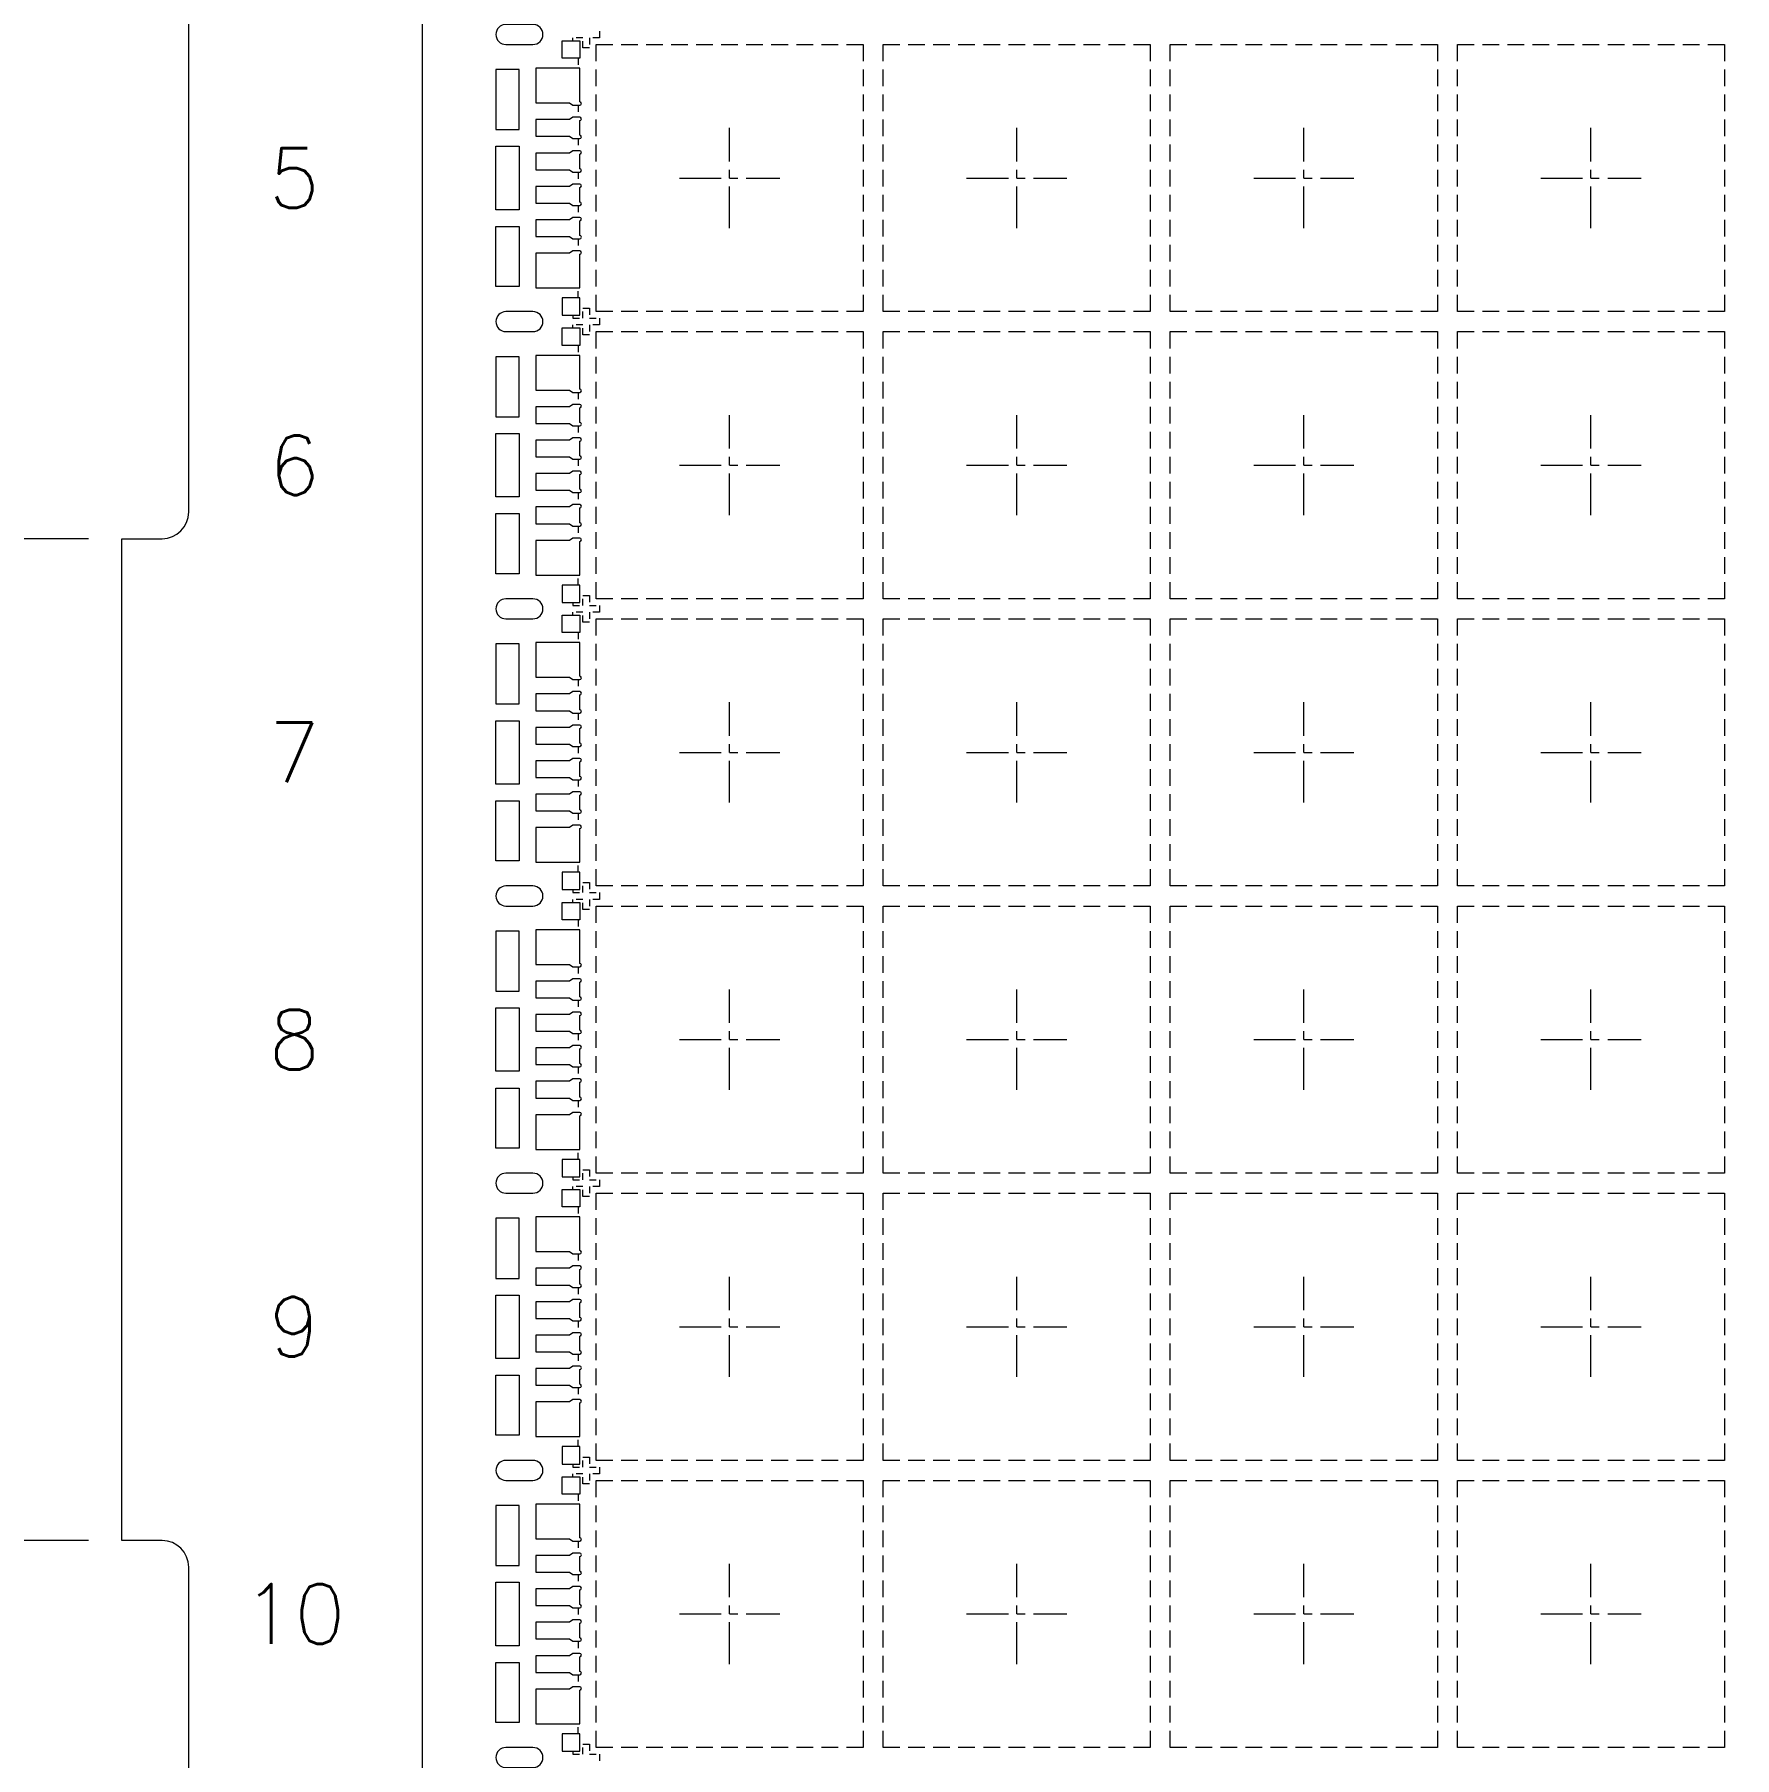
# Model space of a CAD drawing. Header units: millimetres. Extents: x 2103 to 2391, y 501 to 745.
# Drawn here: x 2163.15 to 2188.61, y 664.21 to 690.01 of the extents above; entities that cross this region are included whole.
import ezdxf

# ---------------------------------------------------------------- set-up
doc = ezdxf.new("R2010")
doc.units = ezdxf.units.MM
for name, pattern in [('CENTER', [2, 1.25, -0.25, 0.25, -0.25]), ('DASHED', [0.75, 0.5, -0.25]), ('HIDDEN', [0.375, 0.25, -0.125])]:
    doc.linetypes.add(name, pattern=pattern)
doc.layers.get('Defpoints').update_dxf_attribs({"lineweight": 18})
for name, color, linetype, lineweight in [('1', 7, 'Continuous', 18), ('1D', 4, 'Continuous', 18), ('2D', 4, 'Continuous', 18), ('PKG', 6, 'HIDDEN', 9)]:
    doc.layers.add(name, color=color, linetype=linetype, lineweight=lineweight)
doc.layers.add('中心线', color=1, linetype='CENTER')
doc.layers.add('标注', color=4, linetype='Continuous')
doc.styles.add('宋体', font='')
doc.styles.get('宋体').set_extended_font_data('宋体')
doc.dimstyles.new('St. ZB', dxfattribs={"dimtxt": 1.25, "dimasz": 0.8, "dimexe": 0.3, "dimexo": 0.2, "dimgap": 0.3, "dimtad": 0, "dimdec": 3, "dimzin": 0, "dimdsep": 46, "dimtxsty": '宋体', "dimcen": 0.09, "dimdle": 1.6, "dimclrd": 7, "dimclre": 1, "dimclrt": 256, "dimadec": 0, "dimazin": 0, "dimtfac": 1, "dimtdec": 3, "dimtmove": 0, "dimatfit": 3, "dimfxl": 1, "dimtolj": 1, "dimtzin": 0, "dimarcsym": 0})

# ---------------------------------------------------------------- blocks, each defined once
blk = doc.blocks.new('*D36')
at = {"layer": 'Defpoints', "color": 0, "transparency": 16777216}
for p in [(2203.711, 712.452), (2158.047, 682.471), (2164.461, 682.464)]:
    blk.add_point(p, dxfattribs=at)
at = {"layer": '标注', "color": 4, "linetype": 'Continuous', "lineweight": 5, "transparency": 16777216}
for p, q in [((2159.647, 682.471), (2158.047, 682.471)), ((2161.247, 682.464), (2159.647, 682.471)), ((2163.961, 682.464), (2161.247, 682.464))]:
    blk.add_line(p, q, dxfattribs=at)
at = {"layer": '标注', "lineweight": 0, "transparency": 16777216, "insert": (2155.163, 682.471), "char_height": 1.25, "attachment_point": 5, "style": '宋体'}
blk.add_mtext('\\A1;29.988', dxfattribs=at)
blk = doc.blocks.new('*D37')
at = {"layer": 'Defpoints', "color": 0, "transparency": 16777216}
for p in [(2203.711, 712.452), (2158.06, 667.471), (2164.461, 667.464)]:
    blk.add_point(p, dxfattribs=at)
at = {"layer": '标注', "color": 4, "linetype": 'Continuous', "lineweight": 5, "transparency": 16777216}
for p, q in [((2159.66, 667.471), (2158.06, 667.471)), ((2161.26, 667.464), (2159.66, 667.471)), ((2163.961, 667.464), (2161.26, 667.464))]:
    blk.add_line(p, q, dxfattribs=at)
at = {"layer": '标注', "lineweight": 0, "transparency": 16777216, "insert": (2155.163, 667.471), "char_height": 1.25, "attachment_point": 5, "style": '宋体'}
blk.add_mtext('\\A1;44.988', dxfattribs=at)
blk = doc.blocks.new('*D38')
at = {"layer": 'Defpoints', "color": 0, "transparency": 16777216}
for p in [(2203.711, 712.452), (2158.499, 638.978), (2164.966, 638.964)]:
    blk.add_point(p, dxfattribs=at)
at = {"layer": '标注', "color": 4, "linetype": 'Continuous', "lineweight": 5, "transparency": 16777216}
for p, q in [((2160.099, 638.978), (2158.499, 638.978)), ((2161.699, 638.964), (2160.099, 638.978)), ((2164.466, 638.964), (2161.699, 638.964))]:
    blk.add_line(p, q, dxfattribs=at)
at = {"layer": '标注', "lineweight": 0, "transparency": 16777216, "insert": (2149.791, 638.978), "char_height": 1.25, "attachment_point": 5, "style": '宋体'}
blk.add_mtext('\\A1;73.4880%%p0.300 TAPE', dxfattribs=at)
blk = doc.blocks.new('*D39')
at = {"layer": 'Defpoints', "color": 0, "transparency": 16777216}
for p in [(2203.711, 712.452), (2158.577, 635.95), (2165.461, 635.964)]:
    blk.add_point(p, dxfattribs=at)
at = {"layer": '标注', "color": 4, "linetype": 'Continuous', "lineweight": 5, "transparency": 16777216}
for p, q in [((2160.177, 635.95), (2158.577, 635.95)), ((2161.777, 635.964), (2160.177, 635.95)), ((2164.961, 635.964), (2161.777, 635.964))]:
    blk.add_line(p, q, dxfattribs=at)
at = {"layer": '标注', "lineweight": 0, "transparency": 16777216, "insert": (2155.704, 635.95), "char_height": 1.25, "attachment_point": 5, "style": '宋体'}
blk.add_mtext('\\A1;76.488', dxfattribs=at)
blk = doc.blocks.new('*D53')
at = {"layer": 'Defpoints', "color": 0, "transparency": 16777216}
for p in [(2203.711, 712.452), (2158.046, 647.464), (2164.461, 647.464)]:
    blk.add_point(p, dxfattribs=at)
at = {"layer": '标注', "color": 4, "linetype": 'Continuous', "lineweight": 5, "transparency": 16777216}
blk.add_line((2163.961, 647.464), (2158.046, 647.464), dxfattribs=at)
at = {"layer": '标注', "lineweight": 0, "transparency": 16777216, "insert": (2155.159, 647.464), "char_height": 1.25, "attachment_point": 5, "style": '宋体'}
blk.add_mtext('\\A1;64.988', dxfattribs=at)
blk = doc.blocks.new('*D90')
at = {"layer": 'Defpoints', "color": 0, "transparency": 16777216}
for p in [(2203.711, 712.452), (2168.961, 639.964), (2167.668, 632.405)]:
    blk.add_point(p, dxfattribs=at)
at = {"layer": '标注', "color": 4, "linetype": 'Continuous', "lineweight": 5, "transparency": 16777216}
for p, q in [((2168.961, 639.464), (2168.961, 635.605)), ((2168.961, 635.605), (2167.668, 634.005)), ((2167.668, 634.005), (2167.668, 632.405))]:
    blk.add_line(p, q, dxfattribs=at)
at = {"layer": '标注', "lineweight": 0, "transparency": 16777216, "insert": (2167.668, 629.521), "char_height": 1.25, "attachment_point": 5, "rotation": 90, "style": '宋体'}
blk.add_mtext('\\A1;34.750', dxfattribs=at)

msp = doc.modelspace()

# ---------------------------------------------------------------- linework, layer by layer
at = {"color": 6, "linetype": 'ByBlock', "lineweight": 0}
msp.add_lwpolyline([(2240.9606, 635.96442), (2165.4606, 635.96442), (2164.4606, 636.96442), (2164.4606, 636.96442), (2164.4606, 636.96442), (2164.4606, 647.46442), (2165.0606, 647.46442, 0.41421356), (2165.4606, 647.86442), (2165.4606, 667.06442, 0.41421356), (2165.0606, 667.46442), (2164.4606, 667.46442), (2164.4606, 682.46442), (2165.0606, 682.46442, 0.41421356), (2165.4606, 682.86442), (2165.4606, 702.06442, 0.41421356), (2165.0606, 702.46442), (2164.4606, 702.46442), (2164.4606, 712.96442), (2164.4606, 712.96442), (2164.4606, 712.96442), (2165.4606, 713.96442), (2240.9606, 713.96442)], format="xyb", dxfattribs=at)
at = {"lineweight": 0, "ltscale": 10}
for points in [[(2170.6156, 690.16442), (2170.2106, 690.16442, 1), (2170.2106, 689.86442), (2170.6156, 689.86442, 1)], [(2170.6156, 685.86442), (2170.2106, 685.86442, 1), (2170.2106, 685.56442), (2170.6156, 685.56442, 1)], [(2170.6156, 681.56442), (2170.2106, 681.56442, 1), (2170.2106, 681.26442), (2170.6156, 681.26442, 1)], [(2170.6156, 677.26442), (2170.2106, 677.26442, 1), (2170.2106, 676.96442), (2170.6156, 676.96442, 1)], [(2170.6156, 672.96442), (2170.2106, 672.96442, 1), (2170.2106, 672.66442), (2170.6156, 672.66442, 1)], [(2170.6156, 668.66442), (2170.2106, 668.66442, 1), (2170.2106, 668.36442), (2170.6156, 668.36442, 1)], [(2170.6156, 664.36442), (2170.2106, 664.36442, 1), (2170.2106, 664.06442), (2170.6156, 664.06442, 1)]]:
    msp.add_lwpolyline(points, format="xyb", close=True, dxfattribs=at)
for points in [[(2170.0606, 688.58942), (2170.4106, 688.58942), (2170.4106, 689.48942), (2170.0606, 689.48942)], [(2170.0606, 688.33942), (2170.4106, 688.33942), (2170.4106, 687.38942), (2170.0606, 687.38942)], [(2170.4106, 687.13942), (2170.4106, 686.23942), (2170.0606, 686.23942), (2170.0606, 687.13942)], [(2170.0606, 684.28942), (2170.4106, 684.28942), (2170.4106, 685.18942), (2170.0606, 685.18942)], [(2170.0606, 684.03942), (2170.4106, 684.03942), (2170.4106, 683.08942), (2170.0606, 683.08942)], [(2170.4106, 682.83942), (2170.4106, 681.93942), (2170.0606, 681.93942), (2170.0606, 682.83942)], [(2170.0606, 679.98942), (2170.4106, 679.98942), (2170.4106, 680.88942), (2170.0606, 680.88942)], [(2170.0606, 679.73942), (2170.4106, 679.73942), (2170.4106, 678.78942), (2170.0606, 678.78942)], [(2170.4106, 678.53942), (2170.4106, 677.63942), (2170.0606, 677.63942), (2170.0606, 678.53942)], [(2170.0606, 675.68942), (2170.4106, 675.68942), (2170.4106, 676.58942), (2170.0606, 676.58942)], [(2170.0606, 675.43942), (2170.4106, 675.43942), (2170.4106, 674.48942), (2170.0606, 674.48942)], [(2170.4106, 674.23942), (2170.4106, 673.33942), (2170.0606, 673.33942), (2170.0606, 674.23942)], [(2170.0606, 671.38942), (2170.4106, 671.38942), (2170.4106, 672.28942), (2170.0606, 672.28942)], [(2170.0606, 671.13942), (2170.4106, 671.13942), (2170.4106, 670.18942), (2170.0606, 670.18942)], [(2170.4106, 669.93942), (2170.4106, 669.03942), (2170.0606, 669.03942), (2170.0606, 669.93942)], [(2170.0606, 667.08942), (2170.4106, 667.08942), (2170.4106, 667.98942), (2170.0606, 667.98942)], [(2170.0606, 666.83942), (2170.4106, 666.83942), (2170.4106, 665.88942), (2170.0606, 665.88942)], [(2170.4106, 665.63942), (2170.4106, 664.73942), (2170.0606, 664.73942), (2170.0606, 665.63942)]]:
    msp.add_lwpolyline(points, close=True, dxfattribs=at)
at = {"layer": '1', "lineweight": 0}
for points in [[(2171.3156, 689.65942), (2171.0556, 689.65942), (2171.0556, 689.91942), (2171.3156, 689.91942)], [(2171.3156, 686.06942), (2171.0556, 686.06942), (2171.0556, 685.80942), (2171.3156, 685.80942)], [(2171.3156, 685.35942), (2171.0556, 685.35942), (2171.0556, 685.61942), (2171.3156, 685.61942)], [(2171.3156, 681.76942), (2171.0556, 681.76942), (2171.0556, 681.50942), (2171.3156, 681.50942)], [(2171.3156, 681.05942), (2171.0556, 681.05942), (2171.0556, 681.31942), (2171.3156, 681.31942)], [(2171.3156, 677.46942), (2171.0556, 677.46942), (2171.0556, 677.20942), (2171.3156, 677.20942)], [(2171.3156, 676.75942), (2171.0556, 676.75942), (2171.0556, 677.01942), (2171.3156, 677.01942)], [(2171.3156, 673.16942), (2171.0556, 673.16942), (2171.0556, 672.90942), (2171.3156, 672.90942)], [(2171.3156, 672.45942), (2171.0556, 672.45942), (2171.0556, 672.71942), (2171.3156, 672.71942)], [(2171.3156, 668.86942), (2171.0556, 668.86942), (2171.0556, 668.60942), (2171.3156, 668.60942)], [(2171.3156, 668.15942), (2171.0556, 668.15942), (2171.0556, 668.41942), (2171.3156, 668.41942)], [(2171.3156, 664.56942), (2171.0556, 664.56942), (2171.0556, 664.30942), (2171.3156, 664.30942)]]:
    msp.add_lwpolyline(points, close=True, dxfattribs=at)
for points in [[(2171.2106, 688.95442), (2171.3156, 688.95442, 1), (2171.3156, 689.00442), (2171.3156, 689.50942), (2170.6606, 689.50942), (2170.6606, 688.98942), (2171.1606, 688.98942)], [(2171.1606, 686.73942), (2170.6606, 686.73942), (2170.6606, 686.21942), (2171.3156, 686.21942), (2171.3156, 686.72442, 1), (2171.3156, 686.77442), (2171.2106, 686.77442)], [(2171.2106, 684.65442), (2171.3156, 684.65442, 1), (2171.3156, 684.70442), (2171.3156, 685.20942), (2170.6606, 685.20942), (2170.6606, 684.68942), (2171.1606, 684.68942)], [(2171.1606, 682.43942), (2170.6606, 682.43942), (2170.6606, 681.91942), (2171.3156, 681.91942), (2171.3156, 682.42442, 1), (2171.3156, 682.47442), (2171.2106, 682.47442)], [(2171.2106, 680.35442), (2171.3156, 680.35442, 1), (2171.3156, 680.40442), (2171.3156, 680.90942), (2170.6606, 680.90942), (2170.6606, 680.38942), (2171.1606, 680.38942)], [(2171.1606, 678.13942), (2170.6606, 678.13942), (2170.6606, 677.61942), (2171.3156, 677.61942), (2171.3156, 678.12442, 1), (2171.3156, 678.17442), (2171.2106, 678.17442)], [(2171.2106, 676.05442), (2171.3156, 676.05442, 1), (2171.3156, 676.10442), (2171.3156, 676.60942), (2170.6606, 676.60942), (2170.6606, 676.08942), (2171.1606, 676.08942)], [(2171.1606, 673.83942), (2170.6606, 673.83942), (2170.6606, 673.31942), (2171.3156, 673.31942), (2171.3156, 673.82442, 1), (2171.3156, 673.87442), (2171.2106, 673.87442)], [(2171.2106, 671.75442), (2171.3156, 671.75442, 1), (2171.3156, 671.80442), (2171.3156, 672.30942), (2170.6606, 672.30942), (2170.6606, 671.78942), (2171.1606, 671.78942)], [(2171.1606, 669.53942), (2170.6606, 669.53942), (2170.6606, 669.01942), (2171.3156, 669.01942), (2171.3156, 669.52442, 1), (2171.3156, 669.57442), (2171.2106, 669.57442)], [(2171.2106, 667.45442), (2171.3156, 667.45442, 1), (2171.3156, 667.50442), (2171.3156, 668.00942), (2170.6606, 668.00942), (2170.6606, 667.48942), (2171.1606, 667.48942)], [(2171.1606, 665.23942), (2170.6606, 665.23942), (2170.6606, 664.71942), (2171.3156, 664.71942), (2171.3156, 665.22442, 1), (2171.3156, 665.27442), (2171.2106, 665.27442)]]:
    msp.add_lwpolyline(points, format="xyb", close=True, dxfattribs=at)
at = {"layer": '1', "color": 7, "lineweight": 0}
for points in [[(2171.2106, 688.77442), (2171.1606, 688.73942), (2170.6606, 688.73942), (2170.6606, 688.48942), (2171.1606, 688.48942), (2171.2106, 688.45442), (2171.3156, 688.45442, 1), (2171.3156, 688.50442), (2171.3156, 688.72442, 1), (2171.3156, 688.77442)], [(2171.2106, 687.77442), (2171.1606, 687.73942), (2170.6606, 687.73942), (2170.6606, 687.48942), (2171.1606, 687.48942), (2171.2106, 687.45442), (2171.3156, 687.45442, 1), (2171.3156, 687.50442), (2171.3156, 687.72442, 1), (2171.3156, 687.77442)], [(2171.2106, 684.47442), (2171.1606, 684.43942), (2170.6606, 684.43942), (2170.6606, 684.18942), (2171.1606, 684.18942), (2171.2106, 684.15442), (2171.3156, 684.15442, 1), (2171.3156, 684.20442), (2171.3156, 684.42442, 1), (2171.3156, 684.47442)], [(2171.2106, 683.47442), (2171.1606, 683.43942), (2170.6606, 683.43942), (2170.6606, 683.18942), (2171.1606, 683.18942), (2171.2106, 683.15442), (2171.3156, 683.15442, 1), (2171.3156, 683.20442), (2171.3156, 683.42442, 1), (2171.3156, 683.47442)], [(2171.2106, 680.17442), (2171.1606, 680.13942), (2170.6606, 680.13942), (2170.6606, 679.88942), (2171.1606, 679.88942), (2171.2106, 679.85442), (2171.3156, 679.85442, 1), (2171.3156, 679.90442), (2171.3156, 680.12442, 1), (2171.3156, 680.17442)], [(2171.2106, 679.17442), (2171.1606, 679.13942), (2170.6606, 679.13942), (2170.6606, 678.88942), (2171.1606, 678.88942), (2171.2106, 678.85442), (2171.3156, 678.85442, 1), (2171.3156, 678.90442), (2171.3156, 679.12442, 1), (2171.3156, 679.17442)], [(2171.2106, 675.87442), (2171.1606, 675.83942), (2170.6606, 675.83942), (2170.6606, 675.58942), (2171.1606, 675.58942), (2171.2106, 675.55442), (2171.3156, 675.55442, 1), (2171.3156, 675.60442), (2171.3156, 675.82442, 1), (2171.3156, 675.87442)], [(2171.2106, 674.87442), (2171.1606, 674.83942), (2170.6606, 674.83942), (2170.6606, 674.58942), (2171.1606, 674.58942), (2171.2106, 674.55442), (2171.3156, 674.55442, 1), (2171.3156, 674.60442), (2171.3156, 674.82442, 1), (2171.3156, 674.87442)], [(2171.2106, 671.57442), (2171.1606, 671.53942), (2170.6606, 671.53942), (2170.6606, 671.28942), (2171.1606, 671.28942), (2171.2106, 671.25442), (2171.3156, 671.25442, 1), (2171.3156, 671.30442), (2171.3156, 671.52442, 1), (2171.3156, 671.57442)], [(2171.2106, 670.57442), (2171.1606, 670.53942), (2170.6606, 670.53942), (2170.6606, 670.28942), (2171.1606, 670.28942), (2171.2106, 670.25442), (2171.3156, 670.25442, 1), (2171.3156, 670.30442), (2171.3156, 670.52442, 1), (2171.3156, 670.57442)], [(2171.2106, 667.27442), (2171.1606, 667.23942), (2170.6606, 667.23942), (2170.6606, 666.98942), (2171.1606, 666.98942), (2171.2106, 666.95442), (2171.3156, 666.95442, 1), (2171.3156, 667.00442), (2171.3156, 667.22442, 1), (2171.3156, 667.27442)], [(2171.2106, 666.27442), (2171.1606, 666.23942), (2170.6606, 666.23942), (2170.6606, 665.98942), (2171.1606, 665.98942), (2171.2106, 665.95442), (2171.3156, 665.95442, 1), (2171.3156, 666.00442), (2171.3156, 666.22442, 1), (2171.3156, 666.27442)]]:
    msp.add_lwpolyline(points, format="xyb", close=True, dxfattribs=at)
at = {"layer": '1', "lineweight": 0}
for points in [[(2171.3156, 688.00442), (2171.3156, 688.22442, 1), (2171.3156, 688.27442), (2171.2106, 688.27442), (2171.1606, 688.23942), (2170.6606, 688.23942), (2170.6606, 687.98942), (2171.1606, 687.98942)], [(2171.3156, 687.00442), (2171.3156, 687.22442, 1), (2171.3156, 687.27442), (2171.2106, 687.27442), (2171.1606, 687.23942), (2170.6606, 687.23942), (2170.6606, 686.98942), (2171.1606, 686.98942)], [(2171.3156, 683.70442), (2171.3156, 683.92442, 1), (2171.3156, 683.97442), (2171.2106, 683.97442), (2171.1606, 683.93942), (2170.6606, 683.93942), (2170.6606, 683.68942), (2171.1606, 683.68942)], [(2171.3156, 682.70442), (2171.3156, 682.92442, 1), (2171.3156, 682.97442), (2171.2106, 682.97442), (2171.1606, 682.93942), (2170.6606, 682.93942), (2170.6606, 682.68942), (2171.1606, 682.68942)], [(2171.3156, 679.40442), (2171.3156, 679.62442, 1), (2171.3156, 679.67442), (2171.2106, 679.67442), (2171.1606, 679.63942), (2170.6606, 679.63942), (2170.6606, 679.38942), (2171.1606, 679.38942)], [(2171.3156, 678.40442), (2171.3156, 678.62442, 1), (2171.3156, 678.67442), (2171.2106, 678.67442), (2171.1606, 678.63942), (2170.6606, 678.63942), (2170.6606, 678.38942), (2171.1606, 678.38942)], [(2171.3156, 675.10442), (2171.3156, 675.32442, 1), (2171.3156, 675.37442), (2171.2106, 675.37442), (2171.1606, 675.33942), (2170.6606, 675.33942), (2170.6606, 675.08942), (2171.1606, 675.08942)], [(2171.3156, 674.10442), (2171.3156, 674.32442, 1), (2171.3156, 674.37442), (2171.2106, 674.37442), (2171.1606, 674.33942), (2170.6606, 674.33942), (2170.6606, 674.08942), (2171.1606, 674.08942)], [(2171.3156, 670.80442), (2171.3156, 671.02442, 1), (2171.3156, 671.07442), (2171.2106, 671.07442), (2171.1606, 671.03942), (2170.6606, 671.03942), (2170.6606, 670.78942), (2171.1606, 670.78942)], [(2171.3156, 669.80442), (2171.3156, 670.02442, 1), (2171.3156, 670.07442), (2171.2106, 670.07442), (2171.1606, 670.03942), (2170.6606, 670.03942), (2170.6606, 669.78942), (2171.1606, 669.78942)], [(2171.3156, 666.50442), (2171.3156, 666.72442, 1), (2171.3156, 666.77442), (2171.2106, 666.77442), (2171.1606, 666.73942), (2170.6606, 666.73942), (2170.6606, 666.48942), (2171.1606, 666.48942)], [(2171.3156, 665.50442), (2171.3156, 665.72442, 1), (2171.3156, 665.77442), (2171.2106, 665.77442), (2171.1606, 665.73942), (2170.6606, 665.73942), (2170.6606, 665.48942), (2171.1606, 665.48942)]]:
    msp.add_lwpolyline(points, format="xyb", dxfattribs=at)
at = {"layer": '1', "color": 7, "lineweight": 0}
for points in [[(2171.1606, 687.98942), (2171.2106, 687.95442), (2171.3156, 687.95442, 1), (2171.3156, 688.00442)], [(2171.1606, 686.98942), (2171.2106, 686.95442), (2171.3156, 686.95442, 1), (2171.3156, 687.00442)], [(2171.1606, 683.68942), (2171.2106, 683.65442), (2171.3156, 683.65442, 1), (2171.3156, 683.70442)], [(2171.1606, 682.68942), (2171.2106, 682.65442), (2171.3156, 682.65442, 1), (2171.3156, 682.70442)], [(2171.1606, 679.38942), (2171.2106, 679.35442), (2171.3156, 679.35442, 1), (2171.3156, 679.40442)], [(2171.1606, 678.38942), (2171.2106, 678.35442), (2171.3156, 678.35442, 1), (2171.3156, 678.40442)], [(2171.1606, 675.08942), (2171.2106, 675.05442), (2171.3156, 675.05442, 1), (2171.3156, 675.10442)], [(2171.1606, 674.08942), (2171.2106, 674.05442), (2171.3156, 674.05442, 1), (2171.3156, 674.10442)], [(2171.1606, 670.78942), (2171.2106, 670.75442), (2171.3156, 670.75442, 1), (2171.3156, 670.80442)], [(2171.1606, 669.78942), (2171.2106, 669.75442), (2171.3156, 669.75442, 1), (2171.3156, 669.80442)], [(2171.1606, 666.48942), (2171.2106, 666.45442), (2171.3156, 666.45442, 1), (2171.3156, 666.50442)], [(2171.1606, 665.48942), (2171.2106, 665.45442), (2171.3156, 665.45442, 1), (2171.3156, 665.50442)]]:
    msp.add_lwpolyline(points, format="xyb", dxfattribs=at)
at = {"layer": '1D', "color": 1, "lineweight": 0}
msp.add_lwpolyline([(2240.9606, 639.96442), (2168.9606, 639.96442), (2168.9606, 709.96442), (2240.9606, 709.96442)], dxfattribs=at)
at = {"layer": '1D', "linetype": 'HIDDEN', "lineweight": 0, "ltscale": 0.1}
for points in [[(2171.2906, 689.65942), (2171.2906, 689.50942)], [(2171.2906, 688.95442), (2171.2906, 688.77442)], [(2171.2906, 688.45442), (2171.2906, 688.27442)], [(2171.2906, 687.95442), (2171.2906, 687.77442)], [(2171.2906, 687.45442), (2171.2906, 687.27442)], [(2171.2906, 686.95442), (2171.2906, 686.77442)], [(2171.2906, 686.06942), (2171.2906, 686.21942)], [(2171.2906, 685.35942), (2171.2906, 685.20942)], [(2171.2906, 684.65442), (2171.2906, 684.47442)], [(2171.2906, 684.15442), (2171.2906, 683.97442)], [(2171.2906, 683.65442), (2171.2906, 683.47442)], [(2171.2906, 683.15442), (2171.2906, 682.97442)], [(2171.2906, 682.65442), (2171.2906, 682.47442)], [(2171.2906, 681.76942), (2171.2906, 681.91942)], [(2171.2906, 681.05942), (2171.2906, 680.90942)], [(2171.2906, 680.35442), (2171.2906, 680.17442)], [(2171.2906, 679.85442), (2171.2906, 679.67442)], [(2171.2906, 679.35442), (2171.2906, 679.17442)], [(2171.2906, 678.85442), (2171.2906, 678.67442)], [(2171.2906, 678.35442), (2171.2906, 678.17442)], [(2171.2906, 677.46942), (2171.2906, 677.61942)], [(2171.2906, 676.75942), (2171.2906, 676.60942)], [(2171.2906, 676.05442), (2171.2906, 675.87442)], [(2171.2906, 675.55442), (2171.2906, 675.37442)], [(2171.2906, 675.05442), (2171.2906, 674.87442)], [(2171.2906, 674.55442), (2171.2906, 674.37442)], [(2171.2906, 674.05442), (2171.2906, 673.87442)], [(2171.2906, 673.16942), (2171.2906, 673.31942)], [(2171.2906, 672.45942), (2171.2906, 672.30942)], [(2171.2906, 671.75442), (2171.2906, 671.57442)], [(2171.2906, 671.25442), (2171.2906, 671.07442)], [(2171.2906, 670.75442), (2171.2906, 670.57442)], [(2171.2906, 670.25442), (2171.2906, 670.07442)], [(2171.2906, 669.75442), (2171.2906, 669.57442)], [(2171.2906, 668.86942), (2171.2906, 669.01942)], [(2171.2906, 668.15942), (2171.2906, 668.00942)], [(2171.2906, 667.45442), (2171.2906, 667.27442)], [(2171.2906, 666.95442), (2171.2906, 666.77442)], [(2171.2906, 666.45442), (2171.2906, 666.27442)], [(2171.2906, 665.95442), (2171.2906, 665.77442)], [(2171.2906, 665.45442), (2171.2906, 665.27442)], [(2171.2906, 664.56942), (2171.2906, 664.71942)]]:
    msp.add_lwpolyline(points, dxfattribs=at)
at = {"layer": '2D', "color": 4, "linetype": 'HIDDEN', "lineweight": 0, "ltscale": 0.05}
for p, q in [((2171.3606, 689.96442), (2171.2106, 689.96442)), ((2171.2106, 689.91942), (2171.2106, 689.96442)), ((2171.3606, 689.81442), (2171.3606, 689.96442)), ((2171.6106, 689.96442), (2171.4606, 689.96442)), ((2171.4606, 689.96442), (2171.4606, 689.81442)), ((2171.6106, 690.06442), (2171.6106, 689.96442)), ((2171.4606, 689.81442), (2171.3606, 689.81442)), ((2171.2106, 685.80942), (2171.2106, 685.76442)), ((2171.2106, 685.76442), (2171.3606, 685.76442)), ((2171.3606, 685.91442), (2171.4606, 685.91442)), ((2171.3606, 685.76442), (2171.3606, 685.91442)), ((2171.4606, 685.91442), (2171.4606, 685.76442)), ((2171.4606, 685.76442), (2171.6106, 685.76442)), ((2171.6106, 685.76442), (2171.6106, 685.66442)), ((2171.3606, 685.66442), (2171.2106, 685.66442)), ((2171.2106, 685.61942), (2171.2106, 685.66442)), ((2171.3606, 685.51442), (2171.3606, 685.66442)), ((2171.4606, 685.51442), (2171.3606, 685.51442)), ((2171.6106, 685.66442), (2171.4606, 685.66442)), ((2171.4606, 685.66442), (2171.4606, 685.51442)), ((2171.2106, 681.50942), (2171.2106, 681.46442)), ((2171.2106, 681.46442), (2171.3606, 681.46442)), ((2171.3606, 681.61442), (2171.4606, 681.61442)), ((2171.3606, 681.46442), (2171.3606, 681.61442)), ((2171.4606, 681.61442), (2171.4606, 681.46442)), ((2171.4606, 681.46442), (2171.6106, 681.46442)), ((2171.6106, 681.46442), (2171.6106, 681.36442)), ((2171.3606, 681.36442), (2171.2106, 681.36442)), ((2171.2106, 681.31942), (2171.2106, 681.36442)), ((2171.3606, 681.21442), (2171.3606, 681.36442)), ((2171.4606, 681.21442), (2171.3606, 681.21442)), ((2171.6106, 681.36442), (2171.4606, 681.36442)), ((2171.4606, 681.36442), (2171.4606, 681.21442)), ((2171.3606, 677.31442), (2171.4606, 677.31442)), ((2171.3606, 677.16442), (2171.3606, 677.31442)), ((2171.4606, 677.31442), (2171.4606, 677.16442)), ((2171.2106, 677.20942), (2171.2106, 677.16442)), ((2171.2106, 677.16442), (2171.3606, 677.16442)), ((2171.3606, 677.06442), (2171.2106, 677.06442)), ((2171.2106, 677.01942), (2171.2106, 677.06442)), ((2171.3606, 676.91442), (2171.3606, 677.06442)), ((2171.4606, 677.16442), (2171.6106, 677.16442)), ((2171.6106, 677.06442), (2171.4606, 677.06442)), ((2171.4606, 677.06442), (2171.4606, 676.91442)), ((2171.6106, 677.16442), (2171.6106, 677.06442)), ((2171.4606, 676.91442), (2171.3606, 676.91442)), ((2171.2106, 672.90942), (2171.2106, 672.86442)), ((2171.2106, 672.86442), (2171.3606, 672.86442)), ((2171.3606, 673.01442), (2171.4606, 673.01442)), ((2171.3606, 672.86442), (2171.3606, 673.01442)), ((2171.4606, 673.01442), (2171.4606, 672.86442)), ((2171.4606, 672.86442), (2171.6106, 672.86442)), ((2171.6106, 672.86442), (2171.6106, 672.76442)), ((2171.3606, 672.76442), (2171.2106, 672.76442)), ((2171.2106, 672.71942), (2171.2106, 672.76442)), ((2171.3606, 672.61442), (2171.3606, 672.76442)), ((2171.4606, 672.61442), (2171.3606, 672.61442)), ((2171.6106, 672.76442), (2171.4606, 672.76442)), ((2171.4606, 672.76442), (2171.4606, 672.61442)), ((2171.2106, 668.60942), (2171.2106, 668.56442)), ((2171.2106, 668.56442), (2171.3606, 668.56442)), ((2171.3606, 668.71442), (2171.4606, 668.71442)), ((2171.3606, 668.56442), (2171.3606, 668.71442)), ((2171.4606, 668.71442), (2171.4606, 668.56442)), ((2171.4606, 668.56442), (2171.6106, 668.56442)), ((2171.6106, 668.56442), (2171.6106, 668.46442)), ((2171.3606, 668.46442), (2171.2106, 668.46442)), ((2171.2106, 668.41942), (2171.2106, 668.46442)), ((2171.3606, 668.31442), (2171.3606, 668.46442)), ((2171.4606, 668.31442), (2171.3606, 668.31442)), ((2171.6106, 668.46442), (2171.4606, 668.46442)), ((2171.4606, 668.46442), (2171.4606, 668.31442)), ((2171.3606, 664.41442), (2171.4606, 664.41442)), ((2171.3606, 664.26442), (2171.3606, 664.41442)), ((2171.4606, 664.41442), (2171.4606, 664.26442)), ((2171.2106, 664.30942), (2171.2106, 664.26442)), ((2171.2106, 664.26442), (2171.3606, 664.26442)), ((2171.4606, 664.26442), (2171.6106, 664.26442)), ((2171.6106, 664.26442), (2171.6106, 664.16442))]:
    msp.add_line(p, q, dxfattribs=at)
at = {"layer": 'PKG', "color": 2, "linetype": 'DASHED', "lineweight": 0, "ltscale": 0.5}
for points in [[(2171.5606, 689.86442), (2175.5606, 689.86442), (2175.5606, 685.86442), (2171.5606, 685.86442)], [(2175.8606, 689.86442), (2179.8606, 689.86442), (2179.8606, 685.86442), (2175.8606, 685.86442)], [(2180.1606, 689.86442), (2184.1606, 689.86442), (2184.1606, 685.86442), (2180.1606, 685.86442)], [(2184.4606, 689.86442), (2188.4606, 689.86442), (2188.4606, 685.86442), (2184.4606, 685.86442)], [(2171.5606, 685.56442), (2175.5606, 685.56442), (2175.5606, 681.56442), (2171.5606, 681.56442)], [(2175.8606, 685.56442), (2179.8606, 685.56442), (2179.8606, 681.56442), (2175.8606, 681.56442)], [(2180.1606, 685.56442), (2184.1606, 685.56442), (2184.1606, 681.56442), (2180.1606, 681.56442)], [(2184.4606, 685.56442), (2188.4606, 685.56442), (2188.4606, 681.56442), (2184.4606, 681.56442)], [(2171.5606, 681.26442), (2175.5606, 681.26442), (2175.5606, 677.26442), (2171.5606, 677.26442)], [(2175.8606, 681.26442), (2179.8606, 681.26442), (2179.8606, 677.26442), (2175.8606, 677.26442)], [(2180.1606, 681.26442), (2184.1606, 681.26442), (2184.1606, 677.26442), (2180.1606, 677.26442)], [(2184.4606, 681.26442), (2188.4606, 681.26442), (2188.4606, 677.26442), (2184.4606, 677.26442)], [(2171.5606, 676.96442), (2175.5606, 676.96442), (2175.5606, 672.96442), (2171.5606, 672.96442)], [(2175.8606, 676.96442), (2179.8606, 676.96442), (2179.8606, 672.96442), (2175.8606, 672.96442)], [(2180.1606, 676.96442), (2184.1606, 676.96442), (2184.1606, 672.96442), (2180.1606, 672.96442)], [(2184.4606, 676.96442), (2188.4606, 676.96442), (2188.4606, 672.96442), (2184.4606, 672.96442)], [(2171.5606, 672.66442), (2175.5606, 672.66442), (2175.5606, 668.66442), (2171.5606, 668.66442)], [(2175.8606, 672.66442), (2179.8606, 672.66442), (2179.8606, 668.66442), (2175.8606, 668.66442)], [(2180.1606, 672.66442), (2184.1606, 672.66442), (2184.1606, 668.66442), (2180.1606, 668.66442)], [(2184.4606, 672.66442), (2188.4606, 672.66442), (2188.4606, 668.66442), (2184.4606, 668.66442)], [(2171.5606, 668.36442), (2175.5606, 668.36442), (2175.5606, 664.36442), (2171.5606, 664.36442)], [(2175.8606, 668.36442), (2179.8606, 668.36442), (2179.8606, 664.36442), (2175.8606, 664.36442)], [(2180.1606, 668.36442), (2184.1606, 668.36442), (2184.1606, 664.36442), (2180.1606, 664.36442)], [(2184.4606, 668.36442), (2188.4606, 668.36442), (2188.4606, 664.36442), (2184.4606, 664.36442)]]:
    msp.add_lwpolyline(points, close=True, dxfattribs=at)
at = {"layer": '中心线', "color": 1, "linetype": 'CENTER', "lineweight": 0, "ltscale": 0.5}
for p, q in [((2173.5606, 687.11442), (2173.5606, 688.61442)), ((2177.8606, 687.11442), (2177.8606, 688.61442)), ((2182.1606, 687.11442), (2182.1606, 688.61442)), ((2186.4606, 687.11442), (2186.4606, 688.61442)), ((2172.8106, 687.86442), (2174.3106, 687.86442)), ((2177.1106, 687.86442), (2178.6106, 687.86442)), ((2181.4106, 687.86442), (2182.9106, 687.86442)), ((2185.7106, 687.86442), (2187.2106, 687.86442)), ((2173.5606, 682.81442), (2173.5606, 684.31442)), ((2177.8606, 682.81442), (2177.8606, 684.31442)), ((2182.1606, 682.81442), (2182.1606, 684.31442)), ((2186.4606, 682.81442), (2186.4606, 684.31442)), ((2172.8106, 683.56442), (2174.3106, 683.56442)), ((2177.1106, 683.56442), (2178.6106, 683.56442)), ((2181.4106, 683.56442), (2182.9106, 683.56442)), ((2185.7106, 683.56442), (2187.2106, 683.56442)), ((2173.5606, 678.51442), (2173.5606, 680.01442)), ((2177.8606, 678.51442), (2177.8606, 680.01442)), ((2182.1606, 678.51442), (2182.1606, 680.01442)), ((2186.4606, 678.51442), (2186.4606, 680.01442)), ((2172.8106, 679.26442), (2174.3106, 679.26442)), ((2177.1106, 679.26442), (2178.6106, 679.26442)), ((2181.4106, 679.26442), (2182.9106, 679.26442)), ((2185.7106, 679.26442), (2187.2106, 679.26442)), ((2173.5606, 674.21442), (2173.5606, 675.71442)), ((2177.8606, 674.21442), (2177.8606, 675.71442)), ((2182.1606, 674.21442), (2182.1606, 675.71442)), ((2186.4606, 674.21442), (2186.4606, 675.71442)), ((2172.8106, 674.96442), (2174.3106, 674.96442)), ((2177.1106, 674.96442), (2178.6106, 674.96442)), ((2181.4106, 674.96442), (2182.9106, 674.96442)), ((2185.7106, 674.96442), (2187.2106, 674.96442)), ((2173.5606, 669.91442), (2173.5606, 671.41442)), ((2177.8606, 669.91442), (2177.8606, 671.41442)), ((2182.1606, 669.91442), (2182.1606, 671.41442)), ((2186.4606, 669.91442), (2186.4606, 671.41442)), ((2172.8106, 670.66442), (2174.3106, 670.66442)), ((2177.1106, 670.66442), (2178.6106, 670.66442)), ((2181.4106, 670.66442), (2182.9106, 670.66442)), ((2185.7106, 670.66442), (2187.2106, 670.66442)), ((2173.5606, 665.61442), (2173.5606, 667.11442)), ((2177.8606, 665.61442), (2177.8606, 667.11442)), ((2182.1606, 665.61442), (2182.1606, 667.11442)), ((2186.4606, 665.61442), (2186.4606, 667.11442)), ((2172.8106, 666.36442), (2174.3106, 666.36442)), ((2177.1106, 666.36442), (2178.6106, 666.36442)), ((2181.4106, 666.36442), (2182.9106, 666.36442)), ((2185.7106, 666.36442), (2187.2106, 666.36442))]:
    msp.add_line(p, q, dxfattribs=at)

# ---------------------------------------------------------------- texts
at = {"layer": '标注', "lineweight": 0, "char_height": 0.8928574, "attachment_point": 5, "style": '宋体'}
for s, insert in [('{\\Fsimplex|c134;5}', (2167.04062, 687.86442, -0.12403)), ('{\\Fsimplex|c134;6}', (2167.04062, 683.56442, -0.12403)), ('{\\Fsimplex|c134;7}', (2167.04062, 679.26442, -0.12403)), ('{\\Fsimplex|c134;8}', (2167.04062, 674.96442, -0.12403)), ('{\\Fsimplex|c134;9}', (2167.04062, 670.66442, -0.12403)), ('{\\Fsimplex|c134;10}', (2167.04062, 666.36442, -0.12403))]:
    msp.add_mtext(s, dxfattribs=dict(at, insert=insert))

# ---------------------------------------------------------------- dimensions: what is measured, and where the dimension line sits
at = {"layer": '标注', "lineweight": 0}
dim = msp.add_ordinate_dim(feature_location=(2164.96631, 638.96442), offset=(-6.46778, 0.01375), dtype=0, origin=(2203.7106, 712.45242), text='73.4880%%p0.300 TAPE', dimstyle='St. ZB', override={"dimexo": 0.5, "dimtxsty": '宋体', "dimsah": 1, "dimclrd": 1, "dimclre": 4, "dimlwe": 5}, dxfattribs=at)
dim.commit()
dim.dimension.update_dxf_attribs({"geometry": '*D38', "text_midpoint": (2149.7907, 638.97817)})
for feature_location, offset, dtype, override, picture, middle in [((2164.4606, 647.46442), (-6.41455, 0), 0, {"dimexo": 0.5, "dimtxsty": '宋体', "dimsah": 1, "dimclrd": 1, "dimclre": 4, "dimlwe": 5}, '*D53', (2155.15876, 647.46442)), ((2164.4606, 682.46442), (-6.41409, 0.00691), 0, {"dimexo": 0.5, "dimtxsty": '宋体', "dimsah": 1, "dimclrd": 1, "dimclre": 4, "dimlwe": 5}, '*D36', (2155.16272, 682.47133)), ((2164.4606, 667.46442), (-6.40012, 0.00691), 0, {"dimexo": 0.5, "dimtxsty": '宋体', "dimsah": 1, "dimclrd": 1, "dimclre": 4, "dimlwe": 5}, '*D37', (2155.16272, 667.47133)), ((2165.4606, 635.96442), (-6.8833, -0.01467), 0, {"dimexo": 0.5, "dimtxsty": '宋体', "dimsah": 1, "dimclrd": 1, "dimclre": 4, "dimlwe": 5}, '*D39', (2155.70398, 635.94976)), ((2168.9606, 639.96442), (-1.29225, -7.55965), 1, {"dimexo": 0.5, "dimsah": 1, "dimclrd": 1, "dimclre": 4, "dimlwe": 5}, '*D90', (2167.66835, 629.52097))]:
    dim = msp.add_ordinate_dim(feature_location=feature_location, offset=offset, dtype=dtype, origin=(2203.7106, 712.45242), dimstyle='St. ZB', override=override, dxfattribs=at)
    dim.commit()
    dim.dimension.update_dxf_attribs({"geometry": picture, "text_midpoint": middle})

doc.saveas('drawing.dxf')
